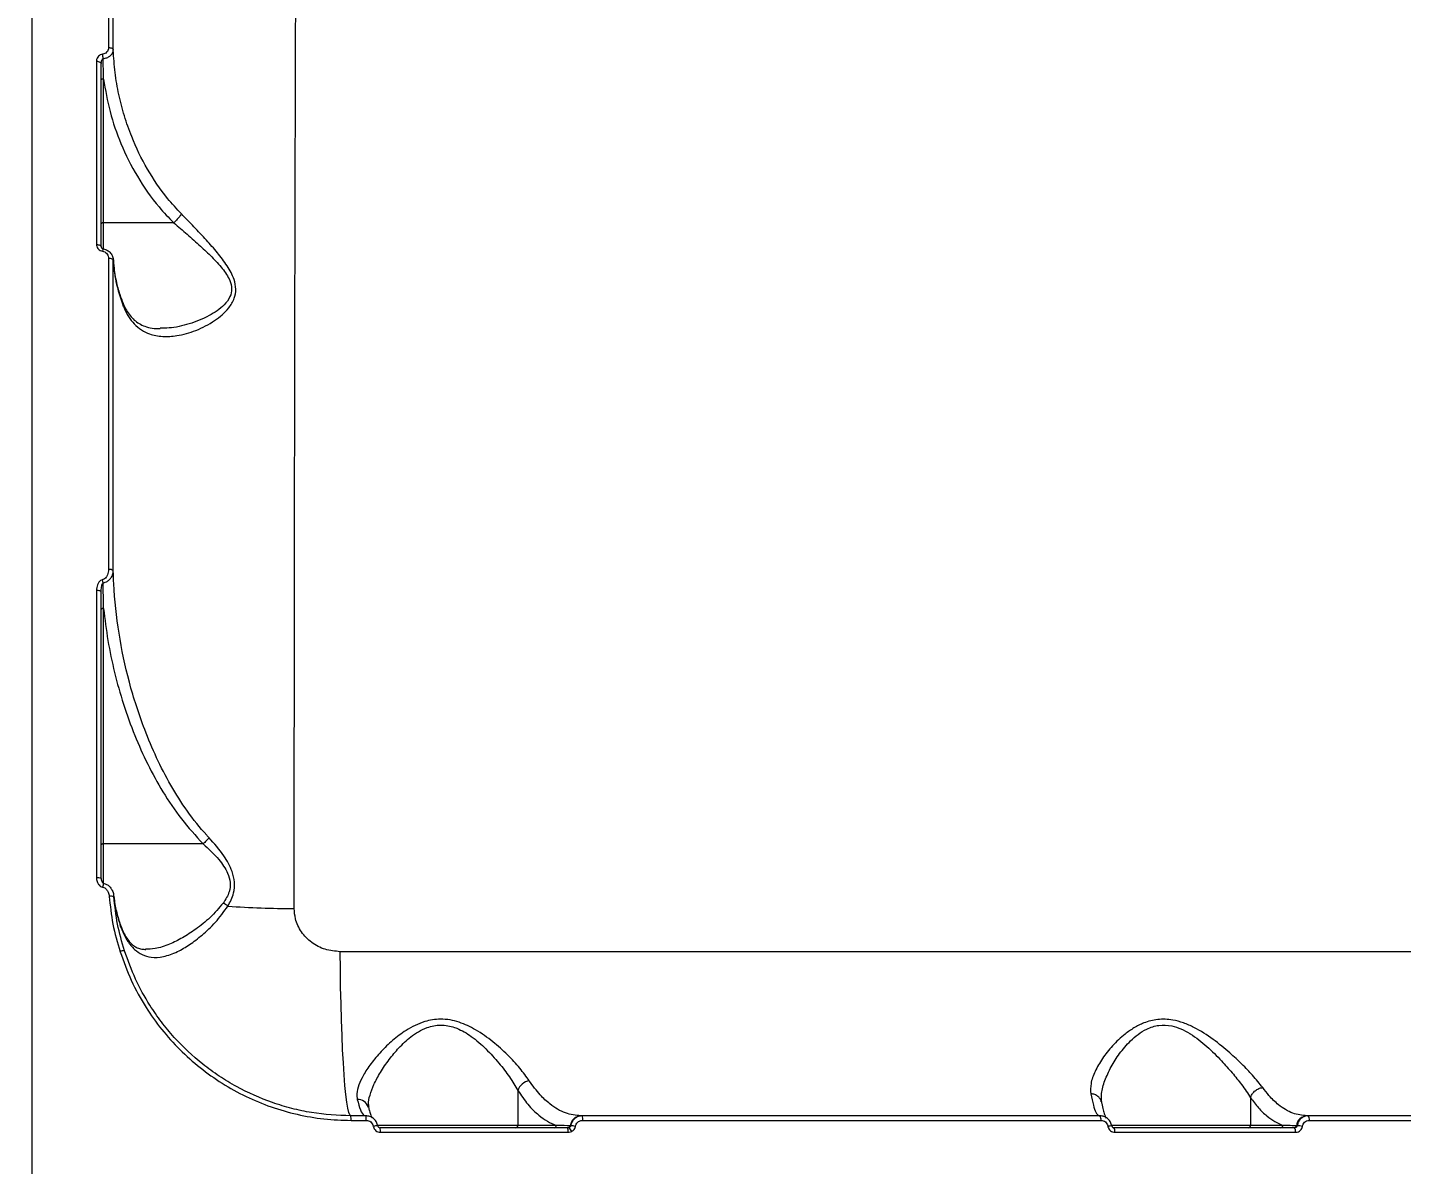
# Model space of a CAD drawing. Header units: millimetres. Extents: x -5517 to 6387, y -5295 to 6147.
# Drawn here: x 1744.4 to 2033.5, y 1505.1 to 1744.1 of the extents above; entities that cross this region are included whole.
import ezdxf

# ---------------------------------------------------------------- set-up
doc = ezdxf.new("R2010")
doc.units = ezdxf.units.MM
for name, color, linetype in [('DIKOM_ОБЪЕКТ', 7, 'Continuous'), ('DIKOM_РАЗМЕР_ЗОНА', 7, 'Continuous'), ('DIKOM_РАЗМЕР_ОБЪЕКТА', 7, 'Continuous')]:
    doc.layers.add(name, color=color, linetype=linetype)
doc.styles.add('style1', font='arial.ttf', dxfattribs={"width": 0.8})
doc.dimstyles.new('1-50', dxfattribs={"dimtxt": 300, "dimasz": 200, "dimexe": 100, "dimexo": 0, "dimgap": 100, "dimtad": 1, "dimtxsty": 'style1', "dimcen": 200, "dimclrd": 7, "dimclre": 7, "dimclrt": 7, "dimadec": 1, "dimazin": 2, "dimtfac": 1, "dimtmove": 0, "dimatfit": 2, "dimfxl": 0, "dimlwd": 25, "dimlwe": 18, "dimarcsym": 0})

# ---------------------------------------------------------------- blocks, each defined once
blk = doc.blocks.new('*D0')
at = {"layer": 'Defpoints', "color": 0, "transparency": 16777216}
for p in [(3079.07, 4135.26), (-4405.35, -2652.69), (-1397.56, -2652.69)]:
    blk.add_point(p, dxfattribs=at)
at = {"layer": 'DIKOM_РАЗМЕР_ОБЪЕКТА', "color": 7, "lineweight": 18, "transparency": 16777216}
for p, q in [((3079.07, 4135.26), (-4505.35, 4135.26)), ((-1397.56, -2652.69), (-4505.35, -2652.69))]:
    blk.add_line(p, q, dxfattribs=at)
at = {"layer": 'DIKOM_РАЗМЕР_ОБЪЕКТА', "color": 7, "lineweight": 25, "transparency": 16777216}
blk.add_line((-4405.35, 3935.26), (-4405.35, -2452.69), dxfattribs=at)
at = {"layer": 'DIKOM_РАЗМЕР_ОБЪЕКТА', "color": 7, "transparency": 16777216}
for points in [[(-4438.68, 3935.26), (-4372.02, 3935.26), (-4405.35, 4135.26)], [(-4438.68, -2452.69), (-4372.02, -2452.69), (-4405.35, -2652.69)]]:
    blk.add_solid(points, dxfattribs=at)
at = {"layer": 'DIKOM_РАЗМЕР_ОБЪЕКТА', "color": 7, "transparency": 16777216, "insert": (-4658.52, 741.29), "char_height": 300, "attachment_point": 5, "rotation": 90, "style": 'style1'}
blk.add_mtext('6800', dxfattribs=at)
blk = doc.blocks.new('*D1')
at = {"layer": 'Defpoints', "color": 0, "transparency": 16777216}
for p in [(2817.72, 6146.72), (-5067.27, -4152.08), (-1897.56, -4152.08)]:
    blk.add_point(p, dxfattribs=at)
at = {"layer": 'DIKOM_РАЗМЕР_ЗОНА', "color": 7, "lineweight": 18, "transparency": 16777216}
for p, q in [((2817.72, 6146.72), (-5167.27, 6146.72)), ((-1897.56, -4152.08), (-5167.27, -4152.08))]:
    blk.add_line(p, q, dxfattribs=at)
at = {"layer": 'DIKOM_РАЗМЕР_ЗОНА', "color": 7, "lineweight": 25, "transparency": 16777216}
blk.add_line((-5067.27, 5946.72), (-5067.27, -3952.08), dxfattribs=at)
at = {"layer": 'DIKOM_РАЗМЕР_ЗОНА', "color": 7, "transparency": 16777216}
for points in [[(-5100.61, 5946.72), (-5033.94, 5946.72), (-5067.27, 6146.72)], [(-5100.61, -3952.08), (-5033.94, -3952.08), (-5067.27, -4152.08)]]:
    blk.add_solid(points, dxfattribs=at)
at = {"layer": 'DIKOM_РАЗМЕР_ЗОНА', "color": 7, "transparency": 16777216, "insert": (-5320.45, 939.42), "char_height": 300, "attachment_point": 5, "rotation": 90, "style": 'style1'}
blk.add_mtext('10200', dxfattribs=at)
blk = doc.blocks.new('*D2')
at = {"layer": 'Defpoints', "color": 0, "transparency": 16777216}
for p in [(4491.49, 3838.97), (-2445.56, 374.31), (4491.49, -4687.8)]:
    blk.add_point(p, dxfattribs=at)
at = {"layer": 'DIKOM_РАЗМЕР_ОБЪЕКТА', "color": 7, "lineweight": 18, "transparency": 16777216}
for p, q in [((4491.49, 3838.97), (4491.49, -4787.8)), ((-2445.56, 374.31), (-2445.56, -4787.8))]:
    blk.add_line(p, q, dxfattribs=at)
at = {"layer": 'DIKOM_РАЗМЕР_ОБЪЕКТА', "color": 7, "lineweight": 25, "transparency": 16777216}
blk.add_line((-2245.56, -4687.8), (4291.49, -4687.8), dxfattribs=at)
at = {"layer": 'DIKOM_РАЗМЕР_ОБЪЕКТА', "color": 7, "transparency": 16777216}
for points in [[(-2245.56, -4654.47), (-2245.56, -4721.14), (-2445.56, -4687.8)], [(4291.49, -4654.47), (4291.49, -4721.14), (4491.49, -4687.8)]]:
    blk.add_solid(points, dxfattribs=at)
at = {"layer": 'DIKOM_РАЗМЕР_ОБЪЕКТА', "color": 7, "transparency": 16777216, "insert": (1022.97, -4434.63), "char_height": 300, "attachment_point": 5, "style": 'style1'}
blk.add_mtext('6900', dxfattribs=at)
blk = doc.blocks.new('*D3')
at = {"layer": 'Defpoints', "color": 0, "transparency": 16777216}
for p in [(6386.85, 4728.17), (-4131.44, -152.69), (6386.85, -5195.35)]:
    blk.add_point(p, dxfattribs=at)
at = {"layer": 'DIKOM_РАЗМЕР_ЗОНА', "color": 7, "lineweight": 18, "transparency": 16777216}
for p, q in [((6386.85, 4728.17), (6386.85, -5295.35)), ((-4131.44, -152.69), (-4131.44, -5295.35))]:
    blk.add_line(p, q, dxfattribs=at)
at = {"layer": 'DIKOM_РАЗМЕР_ЗОНА', "color": 7, "lineweight": 25, "transparency": 16777216}
blk.add_line((-3931.44, -5195.35), (6186.85, -5195.35), dxfattribs=at)
at = {"layer": 'DIKOM_РАЗМЕР_ЗОНА', "color": 7, "transparency": 16777216}
for points in [[(-3931.44, -5162.02), (-3931.44, -5228.69), (-4131.44, -5195.35)], [(6186.85, -5162.02), (6186.85, -5228.69), (6386.85, -5195.35)]]:
    blk.add_solid(points, dxfattribs=at)
at = {"layer": 'DIKOM_РАЗМЕР_ЗОНА', "color": 7, "transparency": 16777216, "insert": (1127.71, -4942.18), "char_height": 300, "attachment_point": 5, "style": 'style1'}
blk.add_mtext('10500', dxfattribs=at)

msp = doc.modelspace()

# ---------------------------------------------------------------- linework, layer by layer
at = {"layer": 'DIKOM_ОБЪЕКТ', "color": 7, "linetype": 'Continuous', "lineweight": 15}
for p, q in [((1760.442, 1703.019), (1760.442, 1733.237)), ((1775.204, 1703.019), (1760.442, 1703.019)), ((1760.442, 1697.556), (1760.442, 1703.019)), ((1762.518, 1695.248), (1762.553, 1694.599)), ((1760.442, 1572.478), (1760.442, 1621.951)), ((1781.386, 1572.478), (1760.442, 1572.478)), ((1760.442, 1564.17), (1760.442, 1572.478)), ((2288.87, 1549.813), (1810.212, 1549.813)), ((1847.595, 1520.632), (1847.595, 1513.311)), ((1816.162, 1517.443), (1816.148, 1517.649)), ((2001.698, 1519.117), (2001.698, 1513.311)), ((1815.636, 1515.311), (1812.442, 1515.311)), ((1861.147, 1515.311), (1860.852, 1515.311)), ((1970.049, 1515.311), (1861.147, 1515.311)), ((2013.852, 1515.311), (2013.568, 1515.311)), ((2120.356, 1515.311), (2013.852, 1515.311)), ((1812.499, 1514.352), (1815.695, 1514.352)), ((1847.595, 1513.311), (1817.993, 1513.311)), ((1858.066, 1512.811), (1818.602, 1512.811)), ((1818.663, 1511.846), (1858.16, 1511.846)), ((1855.68, 1513.311), (1847.595, 1513.311)), ((1858.713, 1513.228), (1858.616, 1513.228)), ((1861.243, 1514.352), (1970.235, 1514.352)), ((2001.698, 1513.311), (1972.376, 1513.311)), ((2010.942, 1512.811), (1972.974, 1512.811)), ((1973.163, 1511.846), (2011.163, 1511.846)), ((2008.499, 1513.311), (2001.698, 1513.311)), ((2011.504, 1513.228), (2011.332, 1513.228)), ((2014.075, 1514.352), (2120.666, 1514.352))]:
    msp.add_line(p, q, dxfattribs=at)
at = {"layer": 'DIKOM_ОБЪЕКТ', "color": 7, "linetype": 'Continuous', "lineweight": 15, "flags": 128}
for points in [[(1761.499, 1739.883), (1761.686, 1739.872), (1761.867, 1739.84), (1762.034, 1739.789), (1762.181, 1739.721), (1762.304, 1739.638), (1762.398, 1739.543), (1762.459, 1739.44), (1762.485, 1739.332)], [(1758.953, 1736.992), (1759.147, 1736.98), (1759.332, 1736.947), (1759.503, 1736.894), (1759.653, 1736.823), (1759.776, 1736.737), (1759.867, 1736.638), (1759.924, 1736.532), (1759.942, 1736.421)], [(1760.442, 1733.237), (1760.345, 1733.234), (1760.251, 1733.224), (1760.165, 1733.207), (1760.089, 1733.186), (1760.027, 1733.159), (1759.981, 1733.129), (1759.952, 1733.096), (1759.942, 1733.061)], [(1760.442, 1703.019), (1760.345, 1703.015), (1760.251, 1703.005), (1760.165, 1702.989), (1760.089, 1702.967), (1760.027, 1702.94), (1759.981, 1702.91), (1759.952, 1702.877), (1759.942, 1702.843)], [(1758.953, 1698.464), (1759.147, 1698.453), (1759.333, 1698.426), (1759.504, 1698.381), (1759.653, 1698.321), (1759.776, 1698.249), (1759.867, 1698.167), (1759.924, 1698.077), (1759.942, 1697.985)], [(1761.496, 1695.596), (1761.684, 1695.586), (1761.865, 1695.56), (1762.032, 1695.519), (1762.179, 1695.463), (1762.302, 1695.395), (1762.395, 1695.318), (1762.456, 1695.233), (1762.482, 1695.145)], [(1759.942, 1625.435), (1759.924, 1625.494), (1759.867, 1625.551), (1759.776, 1625.603), (1759.654, 1625.65), (1759.504, 1625.688), (1759.333, 1625.716), (1759.148, 1625.734), (1758.954, 1625.74)], [(1760.442, 1621.951), (1760.345, 1621.948), (1760.251, 1621.938), (1760.165, 1621.922), (1760.089, 1621.9), (1760.027, 1621.873), (1759.981, 1621.843), (1759.952, 1621.81), (1759.942, 1621.775)], [(1760.442, 1572.478), (1760.345, 1572.474), (1760.251, 1572.464), (1760.165, 1572.448), (1760.089, 1572.426), (1760.027, 1572.4), (1759.981, 1572.369), (1759.952, 1572.336), (1759.942, 1572.302)], [(1812.442, 1515.311), (1812.228, 1515.493), (1812.015, 1516.039), (1811.806, 1516.942), (1811.603, 1518.196), (1811.407, 1519.788), (1811.221, 1521.704), (1811.047, 1523.926), (1810.884, 1526.434), (1810.736, 1529.206), (1810.604, 1532.216), (1810.488, 1535.436), (1810.391, 1538.838), (1810.312, 1542.39), (1810.252, 1546.059), (1810.212, 1549.813)]]:
    msp.add_lwpolyline(points, dxfattribs=at)
at = {"layer": 'DIKOM_ОБЪЕКТ', "color": 7, "linetype": 'Continuous', "lineweight": 15}
for centre, radius, start, end in [((1751.33, 1736.771), 9.078, 4.92636, 10.76184), ((1761.392, 1696.979), 1.18, 150.63976, 176.72175), ((1761.7, 1629.076), 1.106, 45.15874, 100.69681), ((1747.296, 1625.283), 13.243, 8.99895, 11.87703), ((1759.193, 1563.708), 1.658, 63.11318, 98.26552), ((1772.268, 1561.221), 12.21, 165.8539, 169.81184), ((1761.994, 1559.641), 1.84, 70.22925, 101.27085), ((1782.269, 1553.87), 7.013, 51.87304, 61.56264), ((1802.056, 1786.461), 227.6, 266.10566, 269.61941), ((1764.772, 1547.867), 2.131, 88.03431, 113.88941), ((1850.497, 1519.651), 3.064, 99.51071, 161.31191), ((1813.914, 1516.402), 2.35, 18.49382, 92.84894), ((1808.253, 1514.584), 4.252, 356.86368, 9.84279), ((1811.636, 1514.584), 4.065, 356.72104, 10.3002), ((1860.947, 1512.968), 2.345, 92.33136, 173.63282), ((1858.721, 1514.583), 2.533, 354.76845, 16.71511), ((1968.826, 1514.576), 1.427, 350.96999, 31.03109), ((2013.663, 1512.968), 2.345, 92.33073, 173.63269), ((2012.844, 1514.572), 1.25, 349.86811, 36.26926), ((1818.755, 1505.403), 7.855, 94.75007, 101.57255), ((1814.73, 1512.081), 3.94, 356.58194, 10.68585), ((1847.117, 1513.289), 0.478, 272.93143, 2.65988), ((1855.202, 1513.289), 0.478, 272.93195, 2.65936), ((1855.552, 1512.079), 2.618, 354.88288, 16.23413), ((1858.121, 1513.296), 0.5, 301.80971, 352.15224), ((1855.394, 1510.427), 3.862, 24.45244, 39.25581), ((1857.826, 1502.573), 10.692, 79.89283, 85.24178), ((1977.011, 1483.135), 30.43, 98.52897, 100.05156), ((1971.758, 1512.072), 1.423, 350.85245, 31.29714), ((2001.22, 1513.289), 0.478, 272.93015, 2.66116), ((2008.021, 1513.289), 0.478, 272.93015, 2.66116), ((2010.866, 1513.28), 0.469, 272.33054, 353.63435), ((2009.913, 1512.068), 1.269, 349.8919, 35.82393), ((2011.094, 1504.799), 8.438, 79.58504, 87.21696)]:
    msp.add_arc(centre, radius, start, end, dxfattribs=at)
for points, knots in [([(1745.443, 1498.313), (1745.443, 1502.892), (1745.443, 1515.226), (1745.443, 1535.294), (1745.443, 1558.417), (1745.443, 1581.576), (1745.443, 1604.689), (1745.443, 1627.673), (1745.443, 1650.023), (1745.443, 1671.676), (1745.443, 1692.587), (1745.443, 1713.097), (1745.443, 1733.115), (1745.443, 1752.559), (1745.443, 1771), (1745.443, 1788.4), (1745.443, 1804.74), (1745.443, 1820.289), (1745.443, 1834.956), (1745.443, 1848.667), (1745.443, 1860.975), (1745.443, 1871.913), (1745.443, 1881.544), (1745.443, 1890.158), (1745.443, 1897.686), (1745.443, 1904.08), (1745.443, 1909.267), (1745.443, 1913.226), (1745.443, 1915.863), (1745.443, 1917.228), (1745.442, 1917.165), (1745.442, 1917.142)], [0, 0, 0, 0, 0.020855, 0.0561866, 0.0915454, 0.1268771, 0.1632348, 0.1996223, 0.2359802, 0.2713117, 0.3066706, 0.3420021, 0.37836, 0.4147474, 0.4511055, 0.486437, 0.5217959, 0.5571275, 0.5934851, 0.6298729, 0.6662307, 0.7002902, 0.7343738, 0.7684334, 0.8034089, 0.8384106, 0.873386, 0.9087177, 0.9440766, 0.9794082, 1, 1, 1, 1]), ([(1800.545, 1558.866), (1800.549, 1565.805), (1800.557, 1579.691), (1800.574, 1600.212), (1800.596, 1620.627), (1800.621, 1640.842), (1800.652, 1660.783), (1800.686, 1680.012), (1800.725, 1698.479), (1800.767, 1716.153), (1800.815, 1733.321), (1800.868, 1749.901), (1800.927, 1765.82), (1800.991, 1780.731), (1801.06, 1794.606), (1801.134, 1807.441), (1801.214, 1819.443), (1801.301, 1830.531), (1801.396, 1840.645), (1801.497, 1849.568), (1801.605, 1857.298), (1801.719, 1863.854), (1801.841, 1869.342), (1801.974, 1873.686), (1802.116, 1876.887), (1802.267, 1878.716), (1802.376, 1879.465), (1802.438, 1879.274), (1802.443, 1879.257)], [0, 0, 0, 0, 0.0392483, 0.078527, 0.1177754, 0.1581646, 0.1985868, 0.2389761, 0.2782267, 0.3175074, 0.3567582, 0.3971478, 0.4375704, 0.47796, 0.5172392, 0.5565486, 0.5958278, 0.6362446, 0.6766945, 0.7171117, 0.7564554, 0.7958293, 0.8351731, 0.8756544, 0.9161685, 0.9566498, 0.9960918, 1, 1, 1, 1]), ([(1761.504, 1806.53), (1761.503, 1801.46), (1761.502, 1791.322), (1761.501, 1774.997), (1761.5, 1757.941), (1761.499, 1745.902), (1761.499, 1739.883)], [0, 0, 0, 0, 0.2485952, 0.4971906, 0.748595, 1, 1, 1, 1]), ([(1762.485, 1739.332), (1762.486, 1745.271), (1762.486, 1757.15), (1762.488, 1774.118), (1762.49, 1790.481), (1762.491, 1800.714), (1762.492, 1805.83)], [0, 0, 0, 0, 0.2485959, 0.4971911, 0.7485948, 1, 1, 1, 1]), ([(1761.499, 1739.883), (1761.474, 1739.674), (1761.43, 1739.305), (1761.114, 1738.868), (1760.724, 1738.573), (1760.407, 1738.502), (1760.248, 1738.466)], [0, 0, 0, 0, 0.3292302, 0.5797867, 0.7886059, 1, 1, 1, 1]), ([(1760.248, 1738.466), (1760.08, 1738.427), (1759.749, 1738.35), (1759.34, 1738.036), (1759.046, 1737.603), (1758.956, 1737.225), (1758.953, 1737.016), (1758.953, 1736.992)], [0, 0, 0, 0, 0.214775, 0.4259325, 0.6817408, 0.9641573, 1, 1, 1, 1]), ([(1758.953, 1736.992), (1758.953, 1736.444), (1758.953, 1733.704), (1758.953, 1726.06), (1758.953, 1713.864), (1758.953, 1703.6), (1758.953, 1698.464)], [0, 0, 0, 0, 0.0441427, 0.2207217, 0.6100183, 1, 1, 1, 1]), ([(1759.942, 1736.421), (1759.95, 1736.58), (1759.963, 1736.856), (1760.062, 1737.202), (1760.178, 1737.41), (1760.286, 1737.515), (1760.348, 1737.54), (1760.374, 1737.55)], [0, 0, 0, 0, 0.3756131, 0.6516759, 0.844445, 0.9349206, 1, 1, 1, 1]), ([(1760.374, 1737.55), (1760.638, 1737.6), (1761.156, 1737.697), (1761.817, 1738.067), (1762.304, 1738.575), (1762.472, 1739.033), (1762.483, 1739.29), (1762.485, 1739.332)], [0, 0, 0, 0, 0.2234027, 0.4376592, 0.6849744, 0.9488399, 1, 1, 1, 1]), ([(1760.442, 1733.237), (1760.436, 1733.549), (1760.405, 1734.985), (1760.387, 1736.424), (1760.374, 1737.55)], [0, 0, 0, 0, 0.2174531, 1, 1, 1, 1]), ([(1776.812, 1704.91), (1775.824, 1705.979), (1773.131, 1708.893), (1769.495, 1714.295), (1766.619, 1720.198), (1764.761, 1725.487), (1763.599, 1729.996), (1762.79, 1734.62), (1762.587, 1737.761), (1762.485, 1739.332)], [0, 0, 0, 0, 0.1128016, 0.3073756, 0.5062345, 0.628029, 0.7498302, 0.8749151, 1, 1, 1, 1]), ([(1759.942, 1697.985), (1759.942, 1704.541), (1759.942, 1717.674), (1759.942, 1730.166), (1759.942, 1736.421)], [0, 0, 0, 0, 0.4992725, 1, 1, 1, 1]), ([(1760.442, 1733.237), (1760.84, 1730.945), (1761.642, 1726.325), (1764.022, 1719.446), (1767.409, 1712.672), (1771.266, 1707.128), (1774.156, 1704.111), (1775.204, 1703.019)], [0, 0, 0, 0, 0.2061855, 0.4154249, 0.6401059, 0.8695988, 1, 1, 1, 1]), ([(1764.593, 1685.537), (1764.629, 1685.448), (1764.953, 1684.648), (1765.664, 1683.276), (1766.901, 1681.671), (1768.382, 1680.455), (1770.348, 1679.487), (1772.849, 1679.017), (1776.139, 1679.227), (1779.892, 1680.267), (1783.124, 1681.938), (1785.423, 1683.661), (1786.906, 1685.168), (1788.009, 1686.965), (1788.384, 1689.064), (1787.912, 1691.449), (1786.48, 1694.05), (1784.411, 1696.767), (1782.014, 1699.466), (1779.456, 1702.194), (1777.694, 1704.005), (1776.812, 1704.91)], [0, 0, 0, 0, 0.0056315, 0.0508119, 0.0960146, 0.1438693, 0.1917651, 0.2633126, 0.3349749, 0.42709, 0.5191822, 0.559018, 0.5987826, 0.6438174, 0.6799266, 0.7160689, 0.7691208, 0.8237193, 0.8784534, 0.9392286, 1, 1, 1, 1]), ([(1775.214, 1703.022), (1775.215, 1703.021), (1776.14, 1702.228), (1778.017, 1700.616), (1780.713, 1698.227), (1783.254, 1695.869), (1785.434, 1693.516), (1786.983, 1691.249), (1787.509, 1689.136), (1787.092, 1687.29), (1785.903, 1685.76), (1784.339, 1684.491), (1781.878, 1683.032), (1778.461, 1681.674), (1774.927, 1680.872), (1772.959, 1680.88), (1772.338, 1680.882)], [0, 0, 0, 0, 0.0001169, 0.0884874, 0.1768578, 0.2547273, 0.3323764, 0.4041986, 0.4511489, 0.4979609, 0.5585309, 0.6144962, 0.6705824, 0.8044, 0.9382752, 1, 1, 1, 1]), ([(1775.204, 1703.019), (1775.205, 1703.019), (1775.208, 1703.019), (1775.212, 1703.02), (1775.214, 1703.021), (1775.214, 1703.022)], [0, 0, 0, 0, 0.4491963, 0.8195358, 1, 1, 1, 1]), ([(1776.812, 1704.91), (1776.795, 1704.88), (1776.677, 1704.671), (1776.372, 1704.235), (1775.826, 1703.596), (1775.418, 1703.213), (1775.214, 1703.022)], [0, 0, 0, 0, 0.0544874, 0.3767123, 0.6883565, 1, 1, 1, 1]), ([(1758.953, 1698.464), (1758.955, 1698.416), (1758.962, 1698.208), (1759.068, 1697.853), (1759.349, 1697.464), (1759.738, 1697.17), (1760.055, 1697.087), (1760.214, 1697.046)], [0, 0, 0, 0, 0.0733338, 0.3225512, 0.5550512, 0.7773954, 1, 1, 1, 1]), ([(1759.96, 1697.956), (1759.962, 1697.907), (1759.966, 1697.82), (1760.072, 1697.688), (1760.204, 1697.602), (1760.338, 1697.556), (1760.426, 1697.552), (1760.467, 1697.55)], [0, 0, 0, 0, 0.3216049, 0.5794728, 0.7552433, 0.8878689, 1, 1, 1, 1]), ([(1760.214, 1697.046), (1760.374, 1697.004), (1760.695, 1696.921), (1761.09, 1696.622), (1761.377, 1696.225), (1761.488, 1695.86), (1761.495, 1695.645), (1761.496, 1695.596)], [0, 0, 0, 0, 0.221101, 0.4418458, 0.6745065, 0.9251598, 1, 1, 1, 1]), ([(1760.362, 1697.549), (1760.393, 1697.547), (1760.712, 1697.521), (1761.29, 1697.26), (1761.956, 1696.704), (1762.403, 1695.953), (1762.451, 1695.393), (1762.474, 1695.12)], [0, 0, 0, 0, 0.0259347, 0.2679453, 0.5128624, 0.7619675, 1, 1, 1, 1]), ([(1761.496, 1695.596), (1761.496, 1690.341), (1761.496, 1679.83), (1761.495, 1663.6), (1761.495, 1647.073), (1761.495, 1635.799), (1761.495, 1630.163)], [0, 0, 0, 0, 0.2490978, 0.4981945, 0.7490971, 1, 1, 1, 1]), ([(1762.48, 1629.86), (1762.48, 1635.444), (1762.48, 1646.611), (1762.481, 1663.064), (1762.482, 1679.3), (1762.482, 1689.863), (1762.482, 1695.145)], [0, 0, 0, 0, 0.2490968, 0.4981938, 0.7490973, 1, 1, 1, 1]), ([(1762.482, 1695.145), (1762.617, 1693.656), (1762.91, 1690.4), (1764.001, 1687.247), (1764.593, 1685.537)], [0, 0, 0, 0, 0.4574537, 1, 1, 1, 1]), ([(1762.553, 1694.599), (1762.565, 1694.303), (1762.62, 1693.033), (1763.043, 1690.806), (1763.688, 1688.264), (1764.321, 1686.723), (1764.57, 1686.115)], [0, 0, 0, 0, 0.102882, 0.4417146, 0.7796356, 1, 1, 1, 1]), ([(1764.593, 1685.537), (1764.597, 1685.566), (1764.626, 1685.755), (1764.639, 1685.964), (1764.544, 1686.092), (1764.539, 1686.099)], [0, 0, 0, 0, 0.1484461, 0.9520026, 1, 1, 1, 1]), ([(1764.553, 1686.138), (1764.623, 1685.955), (1764.88, 1685.279), (1765.441, 1684.31), (1766.228, 1683.224), (1767.146, 1682.337), (1768.188, 1681.649), (1769.515, 1681.109), (1770.906, 1680.792), (1771.922, 1680.783), (1772.354, 1680.78)], [0, 0, 0, 0, 0.0432543, 0.1596618, 0.2841208, 0.4156212, 0.5563665, 0.7102949, 0.8769106, 1, 1, 1, 1]), ([(1761.495, 1630.163), (1761.46, 1629.769), (1761.408, 1629.184), (1761.047, 1628.524), (1760.715, 1628.188), (1760.433, 1628.047), (1760.286, 1628.015), (1760.255, 1628.009)], [0, 0, 0, 0, 0.445611, 0.6623344, 0.8364847, 0.9657329, 1, 1, 1, 1]), ([(1760.255, 1628.009), (1760.222, 1628.001), (1760.07, 1627.968), (1759.776, 1627.818), (1759.425, 1627.463), (1759.046, 1626.767), (1758.991, 1626.15), (1758.954, 1625.74)], [0, 0, 0, 0, 0.0349388, 0.1620428, 0.336268, 0.5591737, 1, 1, 1, 1]), ([(1759.942, 1625.435), (1759.953, 1625.775), (1759.969, 1626.274), (1760.092, 1626.863), (1760.195, 1627.149), (1760.286, 1627.284), (1760.337, 1627.333), (1760.365, 1627.348), (1760.376, 1627.355)], [0, 0, 0, 0, 0.5066065, 0.7402807, 0.8952731, 0.9534673, 0.9811204, 1, 1, 1, 1]), ([(1760.376, 1627.355), (1760.427, 1627.363), (1760.667, 1627.404), (1761.124, 1627.565), (1761.688, 1627.952), (1762.212, 1628.609), (1762.45, 1629.289), (1762.474, 1629.745), (1762.48, 1629.86)], [0, 0, 0, 0, 0.0398472, 0.1864888, 0.3714805, 0.5855044, 0.8948684, 1, 1, 1, 1]), ([(1760.442, 1621.951), (1760.437, 1622.263), (1760.412, 1623.824), (1760.39, 1625.627), (1760.378, 1627.116), (1760.376, 1627.355)], [0, 0, 0, 0, 0.1735068, 0.8675028, 1, 1, 1, 1]), ([(1782.631, 1573.779), (1782.47, 1573.953), (1780.832, 1575.722), (1777.975, 1579.312), (1774.491, 1584.791), (1771.534, 1590.548), (1768.501, 1597.747), (1765.684, 1606.467), (1763.529, 1616.737), (1762.672, 1624.583), (1762.513, 1628.962), (1762.48, 1629.86)], [0, 0, 0, 0, 0.0115179, 0.1169981, 0.2229804, 0.3292405, 0.4351022, 0.6083267, 0.7820045, 0.9552833, 1, 1, 1, 1]), ([(1758.954, 1625.74), (1758.954, 1625.105), (1758.954, 1621.93), (1758.954, 1613.639), (1758.954, 1600.768), (1758.954, 1583.835), (1758.954, 1571.962), (1758.954, 1565.348)], [0, 0, 0, 0, 0.0321657, 0.1608348, 0.4182089, 0.675957, 1, 1, 1, 1]), ([(1759.942, 1565.186), (1759.942, 1570.265), (1759.942, 1580.422), (1759.942, 1595.544), (1759.942, 1610.578), (1759.942, 1620.482), (1759.942, 1625.435)], [0, 0, 0, 0, 0.2493145, 0.4986283, 0.7493141, 1, 1, 1, 1]), ([(1760.442, 1621.951), (1760.718, 1619.699), (1761.27, 1615.194), (1762.692, 1608.479), (1764.557, 1601.82), (1766.888, 1595.378), (1769.645, 1589.217), (1772.896, 1583.331), (1776.683, 1577.627), (1779.819, 1574.194), (1781.386, 1572.478)], [0, 0, 0, 0, 0.1257429, 0.2514872, 0.3794597, 0.5074221, 0.6285588, 0.7496654, 0.8748947, 1, 1, 1, 1]), ([(1781.386, 1572.478), (1781.388, 1572.478), (1781.391, 1572.478), (1781.395, 1572.479), (1781.396, 1572.481), (1781.397, 1572.481)], [0, 0, 0, 0, 0.4581247, 0.8344344, 1, 1, 1, 1]), ([(1782.631, 1573.779), (1782.608, 1573.749), (1782.439, 1573.532), (1782.042, 1573.074), (1781.622, 1572.688), (1781.397, 1572.481)], [0, 0, 0, 0, 0.0699352, 0.5005472, 1, 1, 1, 1]), ([(1781.397, 1572.481), (1781.398, 1572.48), (1782.547, 1571.462), (1784.093, 1569.986), (1785.743, 1567.828), (1786.646, 1566.251), (1787.186, 1564.386), (1786.946, 1562.091), (1786.103, 1560.796), (1785.608, 1560.036)], [0, 0, 0, 0, 0.0003178, 0.3168773, 0.4294681, 0.544443, 0.6783269, 0.8113813, 1, 1, 1, 1]), ([(1786.599, 1559.386), (1787.065, 1560.28), (1787.871, 1561.827), (1788.08, 1564.418), (1787.593, 1566.536), (1786.747, 1568.372), (1785.215, 1570.856), (1783.718, 1572.55), (1782.631, 1573.779)], [0, 0, 0, 0, 0.1914587, 0.3312423, 0.4704838, 0.5823744, 0.6969269, 1, 1, 1, 1]), ([(1758.954, 1565.348), (1758.955, 1565.295), (1758.962, 1564.969), (1759.085, 1564.427), (1759.42, 1563.874), (1759.814, 1563.519), (1760.105, 1563.427), (1760.25, 1563.381)], [0, 0, 0, 0, 0.0639436, 0.3885979, 0.6455879, 0.8223027, 1, 1, 1, 1]), ([(1759.967, 1565.167), (1759.966, 1565.047), (1759.965, 1564.785), (1760.11, 1564.467), (1760.279, 1564.274), (1760.389, 1564.213), (1760.445, 1564.202), (1760.466, 1564.203), (1760.473, 1564.203)], [0, 0, 0, 0, 0.3038309, 0.6648225, 0.8616899, 0.9476857, 0.9820605, 1, 1, 1, 1]), ([(1760.426, 1564.196), (1760.652, 1564.133), (1761.128, 1564.003), (1761.733, 1563.514), (1762.221, 1562.844), (1762.536, 1562.103), (1762.571, 1561.583), (1762.585, 1561.365)], [0, 0, 0, 0, 0.181706, 0.3816027, 0.5927988, 0.8288592, 1, 1, 1, 1]), ([(1760.25, 1563.381), (1760.402, 1563.333), (1760.703, 1563.237), (1761.12, 1562.86), (1761.498, 1562.269), (1761.586, 1561.739), (1761.634, 1561.446)], [0, 0, 0, 0, 0.1849058, 0.3686027, 0.6500961, 1, 1, 1, 1]), ([(1761.634, 1561.446), (1761.839, 1559.492), (1762.252, 1555.555), (1763.355, 1551.737), (1763.91, 1549.815)], [0, 0, 0, 0, 0.4964928, 1, 1, 1, 1]), ([(1762.616, 1561.373), (1762.758, 1560.327), (1763.041, 1558.225), (1763.695, 1556.173), (1764.024, 1555.143)], [0, 0, 0, 0, 0.4978605, 1, 1, 1, 1]), ([(1764.846, 1549.997), (1764.309, 1551.85), (1763.227, 1555.583), (1762.821, 1559.434), (1762.616, 1561.373)], [0, 0, 0, 0, 0.49648, 1, 1, 1, 1]), ([(1762.659, 1561.233), (1762.67, 1561.078), (1762.745, 1559.98), (1763.152, 1558.042), (1763.716, 1556.29), (1763.984, 1555.457)], [0, 0, 0, 0, 0.0795113, 0.562671, 1, 1, 1, 1]), ([(1764.024, 1555.143), (1764.131, 1554.852), (1764.561, 1553.689), (1765.489, 1551.916), (1766.915, 1550.213), (1768.572, 1549.102), (1770.592, 1548.523), (1773.069, 1548.666), (1775.818, 1549.657), (1778.56, 1551.247), (1781.245, 1553.303), (1784.065, 1555.91), (1785.745, 1558.215), (1786.599, 1559.386)], [0, 0, 0, 0, 0.0275973, 0.1106137, 0.196836, 0.2795717, 0.3647246, 0.4761293, 0.5919443, 0.6876591, 0.7854567, 0.8910823, 1, 1, 1, 1]), ([(1785.608, 1560.036), (1784.71, 1558.983), (1782.912, 1556.874), (1779.913, 1554.565), (1777.055, 1552.677), (1774.166, 1551.262), (1771.536, 1550.363), (1769.939, 1550.364), (1769.289, 1550.365)], [0, 0, 0, 0, 0.1775035, 0.3555865, 0.5179725, 0.6803238, 0.8697273, 1, 1, 1, 1]), ([(1810.212, 1549.813), (1809.14, 1549.91), (1807.011, 1550.102), (1804.144, 1551.612), (1801.952, 1553.853), (1800.728, 1556.417), (1800.599, 1558.145), (1800.545, 1558.866)], [0, 0, 0, 0, 0.2180189, 0.4332372, 0.6437887, 0.851436, 1, 1, 1, 1]), ([(1764.024, 1555.143), (1764.022, 1555.17), (1764.018, 1555.257), (1764.012, 1555.365), (1763.969, 1555.43), (1763.958, 1555.446)], [0, 0, 0, 0, 0.263533, 0.8150743, 1, 1, 1, 1]), ([(1763.975, 1555.473), (1763.999, 1555.398), (1764.193, 1554.778), (1764.641, 1553.818), (1765.304, 1552.633), (1766.019, 1551.725), (1766.755, 1551.059), (1767.566, 1550.593), (1768.378, 1550.32), (1769.029, 1550.302), (1769.302, 1550.295)], [0, 0, 0, 0, 0.0181352, 0.149854, 0.2830732, 0.418163, 0.5562603, 0.7041778, 0.8760268, 1, 1, 1, 1]), ([(1763.91, 1549.815), (1764.645, 1547.788), (1766.115, 1543.732), (1769.142, 1538.279), (1772.603, 1533.421), (1776.414, 1529.176), (1780.672, 1525.367), (1785.346, 1522.065), (1790.36, 1519.298), (1795.649, 1517.099), (1801.152, 1515.535), (1806.791, 1514.541), (1810.598, 1514.415), (1812.499, 1514.352)], [0, 0, 0, 0, 0.1009691, 0.2019359, 0.290338, 0.3790228, 0.4674239, 0.5561135, 0.6450893, 0.7337804, 0.8224252, 0.9113535, 1, 1, 1, 1]), ([(1812.442, 1515.311), (1809.686, 1515.437), (1805.51, 1515.628), (1800.033, 1516.819), (1794.673, 1518.427), (1789.532, 1520.716), (1784.739, 1523.616), (1780.217, 1526.905), (1776.13, 1530.745), (1772.573, 1535.038), (1769.769, 1539.086), (1767.01, 1544.029), (1765.571, 1547.997), (1764.846, 1549.997)], [0, 0, 0, 0, 0.1312177, 0.1987842, 0.2663504, 0.397568, 0.4651566, 0.5327451, 0.6634786, 0.7308146, 0.7981506, 0.8982443, 1, 1, 1, 1]), ([(1849.991, 1522.672), (1849.361, 1523.547), (1848.1, 1525.298), (1845.462, 1528.114), (1842.399, 1530.919), (1838.996, 1533.346), (1835.869, 1534.864), (1833.329, 1535.506), (1830.864, 1535.727), (1828.317, 1535.307), (1825.929, 1534.352), (1823.604, 1533.039), (1821.158, 1531.178), (1818.705, 1528.776), (1816.625, 1526.29), (1815.056, 1523.907), (1814.057, 1521.776), (1813.618, 1520.058), (1813.743, 1519.144), (1813.797, 1518.749)], [0, 0, 0, 0, 0.0759079, 0.1519051, 0.2286343, 0.3051876, 0.3688609, 0.4016191, 0.4343317, 0.4904586, 0.5282353, 0.5660843, 0.6308771, 0.6957712, 0.7645226, 0.8332303, 0.8936811, 0.9540644, 1, 1, 1, 1]), ([(2004.249, 1521.25), (2003.576, 1522.102), (2002.35, 1523.655), (1999.928, 1526.162), (1997.188, 1528.715), (1993.889, 1531.437), (1990.551, 1533.584), (1987.634, 1534.882), (1985.071, 1535.599), (1982.158, 1535.711), (1979.399, 1534.979), (1977.141, 1533.833), (1974.856, 1532.221), (1972.563, 1530.039), (1970.449, 1527.335), (1968.908, 1524.643), (1967.983, 1522.078), (1968.056, 1520.634), (1968.091, 1519.931)], [0, 0, 0, 0, 0.0785502, 0.1430603, 0.2076047, 0.2872165, 0.3665507, 0.4057539, 0.4448527, 0.4974456, 0.5496924, 0.5922708, 0.6349378, 0.7072976, 0.7797288, 0.854484, 0.9291402, 1, 1, 1, 1]), ([(1816.148, 1517.649), (1816.146, 1517.686), (1816.103, 1518.286), (1816.453, 1519.688), (1817.274, 1521.926), (1818.634, 1524.46), (1820.405, 1527.082), (1822.526, 1529.627), (1824.616, 1531.606), (1826.65, 1533.022), (1828.701, 1534.042), (1831.349, 1534.587), (1833.518, 1534.175), (1835.679, 1533.361), (1838.058, 1531.942), (1840.982, 1529.363), (1843.634, 1526.422), (1845.929, 1523.429), (1847.035, 1521.572), (1847.595, 1520.632)], [0, 0, 0, 0, 0.0041129, 0.0679073, 0.1333848, 0.2063046, 0.2807206, 0.3482031, 0.4170599, 0.4547419, 0.4933234, 0.5478329, 0.601676, 0.6114038, 0.6756743, 0.7550367, 0.8370412, 0.9175021, 1, 1, 1, 1]), ([(1970.365, 1518.888), (1970.351, 1519.26), (1970.308, 1520.421), (1971.005, 1522.716), (1972.274, 1525.549), (1974.086, 1528.416), (1976.028, 1530.732), (1978.014, 1532.465), (1979.946, 1533.686), (1982.361, 1534.487), (1984.908, 1534.364), (1987.102, 1533.618), (1988.351, 1532.946), (1990.23, 1531.787), (1992.603, 1529.904), (1995.469, 1527.057), (1997.875, 1524.338), (1999.986, 1521.695), (2001.143, 1520.011), (2001.699, 1519.125), (2001.699, 1519.125)], [0, 0, 0, 0, 0.0370376, 0.1155474, 0.1962879, 0.2716025, 0.348571, 0.3912486, 0.4348678, 0.4856787, 0.5361232, 0.5730127, 0.6115549, 0.6135267, 0.6945983, 0.7790385, 0.8471712, 0.9164712, 0.9999582, 1, 1, 1, 1]), ([(1847.595, 1520.632), (1848.288, 1519.621), (1849.685, 1517.582), (1851.793, 1515.531), (1853.8, 1514.086), (1855.051, 1513.57), (1855.68, 1513.311)], [0, 0, 0, 0, 0.2794507, 0.5634177, 0.7807111, 1, 1, 1, 1]), ([(1860.852, 1515.311), (1859.761, 1515.428), (1857.548, 1515.664), (1854.674, 1517.401), (1852.126, 1519.727), (1850.741, 1521.638), (1849.991, 1522.672)], [0, 0, 0, 0, 0.2848638, 0.5777472, 0.7715678, 1, 1, 1, 1]), ([(2001.699, 1519.125), (2001.786, 1519.365), (2001.959, 1519.847), (2002.514, 1520.488), (2003.213, 1520.975), (2003.78, 1521.173), (2004.123, 1521.235), (2004.206, 1521.245), (2004.249, 1521.25)], [0, 0, 0, 0, 0.2316363, 0.4632534, 0.6948743, 0.9264957, 0.961046, 1, 1, 1, 1]), ([(2013.568, 1515.311), (2012.565, 1515.421), (2010.532, 1515.644), (2007.849, 1517.301), (2005.754, 1519.281), (2004.685, 1520.68), (2004.249, 1521.25)], [0, 0, 0, 0, 0.3072578, 0.6233252, 0.8463533, 1, 1, 1, 1]), ([(1813.797, 1518.749), (1814.023, 1517.949), (1814.482, 1516.326), (1815.085, 1515.423), (1815.45, 1515.338), (1815.566, 1515.311)], [0, 0, 0, 0, 0.3984815, 0.8085247, 1, 1, 1, 1]), ([(1816.196, 1517.659), (1816.191, 1517.607), (1816.17, 1517.371), (1816.207, 1517.263), (1816.236, 1517.179)], [0, 0, 0, 0, 0.2186208, 1, 1, 1, 1]), ([(1968.091, 1519.931), (1968.271, 1519.089), (1968.622, 1517.437), (1969.189, 1515.956), (1969.643, 1515.364), (1969.908, 1515.322), (1969.979, 1515.311)], [0, 0, 0, 0, 0.3028928, 0.5944641, 0.8920363, 1, 1, 1, 1]), ([(1970.285, 1518.253), (1970.278, 1518.321), (1970.246, 1518.635), (1969.912, 1519.129), (1969.32, 1519.635), (1968.705, 1519.86), (1968.286, 1519.921), (1968.137, 1519.929), (1968.091, 1519.931)], [0, 0, 0, 0, 0.0724794, 0.3348273, 0.5971846, 0.8595341, 0.9566378, 1, 1, 1, 1]), ([(1970.31, 1518.891), (1970.304, 1518.655), (1970.298, 1518.409), (1970.35, 1518.251), (1970.352, 1518.245)], [0, 0, 0, 0, 0.961243, 1, 1, 1, 1]), ([(1970.324, 1518.259), (1970.348, 1518.136), (1970.473, 1517.473), (1970.704, 1516.559), (1970.989, 1515.601), (1971.206, 1515.046), (1971.347, 1514.792), (1971.337, 1514.806), (1971.334, 1514.811)], [0, 0, 0, 0, 0.0559872, 0.3025937, 0.5441766, 0.7450146, 0.9215621, 1, 1, 1, 1]), ([(2001.699, 1519.125), (2001.699, 1519.123), (2001.698, 1519.121), (2001.698, 1519.118), (2001.698, 1519.117)], [0, 0, 0, 0, 0.6198864, 1, 1, 1, 1]), ([(2001.698, 1519.117), (2002.247, 1518.385), (2003.351, 1516.912), (2005.065, 1515.285), (2006.784, 1514.039), (2007.926, 1513.554), (2008.499, 1513.311)], [0, 0, 0, 0, 0.2595453, 0.5218421, 0.7598731, 1, 1, 1, 1]), ([(1818.099, 1513.228), (1818.091, 1513.27), (1818.032, 1513.588), (1817.794, 1514.16), (1817.226, 1514.796), (1816.478, 1515.228), (1815.917, 1515.283), (1815.636, 1515.311)], [0, 0, 0, 0, 0.0371039, 0.2779663, 0.5187589, 0.7593454, 1, 1, 1, 1]), ([(1816.171, 1517.151), (1816.237, 1516.878), (1816.404, 1516.185), (1816.647, 1515.464), (1816.843, 1514.98), (1816.964, 1514.791), (1816.939, 1514.821), (1816.935, 1514.826)], [0, 0, 0, 0, 0.1953916, 0.4959959, 0.7400927, 0.9522033, 1, 1, 1, 1]), ([(1861.147, 1515.311), (1861.061, 1515.308), (1860.699, 1515.297), (1860.083, 1515.12), (1859.415, 1514.658), (1858.914, 1514.011), (1858.78, 1513.49), (1858.713, 1513.228)], [0, 0, 0, 0, 0.0748991, 0.31516, 0.5451379, 0.7714971, 1, 1, 1, 1]), ([(1972.492, 1513.228), (1972.484, 1513.272), (1972.424, 1513.591), (1972.188, 1514.162), (1971.626, 1514.797), (1970.884, 1515.228), (1970.327, 1515.283), (1970.049, 1515.311)], [0, 0, 0, 0, 0.0387886, 0.2783651, 0.5186382, 0.7594367, 1, 1, 1, 1]), ([(2013.852, 1515.311), (2013.791, 1515.31), (2013.463, 1515.301), (2012.878, 1515.146), (2012.209, 1514.688), (2011.705, 1514.031), (2011.571, 1513.496), (2011.504, 1513.228)], [0, 0, 0, 0, 0.0547522, 0.294415, 0.5301186, 0.7646884, 1, 1, 1, 1]), ([(1815.695, 1514.352), (1815.864, 1514.335), (1816.202, 1514.302), (1816.652, 1514.042), (1816.995, 1513.659), (1817.138, 1513.316), (1817.174, 1513.124), (1817.179, 1513.099)], [0, 0, 0, 0, 0.2404718, 0.4810155, 0.7218867, 0.962877, 1, 1, 1, 1]), ([(1817.179, 1513.099), (1817.184, 1513.073), (1817.22, 1512.882), (1817.364, 1512.538), (1817.706, 1512.156), (1818.156, 1511.896), (1818.494, 1511.862), (1818.663, 1511.846)], [0, 0, 0, 0, 0.0372898, 0.2782365, 0.5190443, 0.7595592, 1, 1, 1, 1]), ([(1818.111, 1513.234), (1818.119, 1513.19), (1818.139, 1513.084), (1818.247, 1512.943), (1818.405, 1512.841), (1818.537, 1512.806), (1818.605, 1512.812), (1818.612, 1512.813)], [0, 0, 0, 0, 0.1865777, 0.4472319, 0.7083349, 0.9702817, 1, 1, 1, 1]), ([(1858.616, 1513.228), (1857.761, 1513.239), (1856.778, 1513.251), (1855.806, 1513.304), (1855.68, 1513.311)], [0, 0, 0, 0, 0.8707778, 1, 1, 1, 1]), ([(1858.384, 1512.871), (1858.31, 1512.848), (1858.205, 1512.814), (1858.097, 1512.812), (1858.066, 1512.811)], [0, 0, 0, 0, 0.7052601, 1, 1, 1, 1]), ([(1858.16, 1511.846), (1858.234, 1511.848), (1858.494, 1511.857), (1858.737, 1511.956), (1858.91, 1512.026)], [0, 0, 0, 0, 0.2878949, 1, 1, 1, 1]), ([(1858.713, 1513.228), (1858.701, 1513.184), (1858.685, 1513.13), (1858.624, 1513.033), (1858.534, 1512.942), (1858.433, 1512.894), (1858.384, 1512.871)], [0, 0, 0, 0, 0.2618482, 0.3210408, 0.6715617, 1, 1, 1, 1]), ([(1858.91, 1512.026), (1859.026, 1512.098), (1859.28, 1512.256), (1859.576, 1512.627), (1859.66, 1512.942), (1859.703, 1513.099)], [0, 0, 0, 0, 0.2986249, 0.6490488, 1, 1, 1, 1]), ([(1859.703, 1513.099), (1859.745, 1513.256), (1859.828, 1513.572), (1860.146, 1513.96), (1860.57, 1514.238), (1860.959, 1514.343), (1861.188, 1514.35), (1861.243, 1514.352)], [0, 0, 0, 0, 0.2249548, 0.4495836, 0.6803288, 0.9238097, 1, 1, 1, 1]), ([(1970.235, 1514.352), (1970.402, 1514.335), (1970.735, 1514.302), (1971.179, 1514.042), (1971.517, 1513.661), (1971.659, 1513.317), (1971.695, 1513.125), (1971.7, 1513.099)], [0, 0, 0, 0, 0.2406568, 0.4814349, 0.7216316, 0.9612011, 1, 1, 1, 1]), ([(1971.7, 1513.099), (1971.705, 1513.072), (1971.741, 1512.881), (1971.882, 1512.537), (1972.219, 1512.155), (1972.664, 1511.896), (1972.997, 1511.862), (1973.163, 1511.846)], [0, 0, 0, 0, 0.038572, 0.2780891, 0.5183577, 0.759228, 1, 1, 1, 1]), ([(1972.503, 1513.231), (1972.51, 1513.193), (1972.527, 1513.098), (1972.615, 1512.966), (1972.749, 1512.86), (1972.878, 1512.811), (1972.954, 1512.815), (1972.974, 1512.817)], [0, 0, 0, 0, 0.1565797, 0.3899524, 0.6341997, 0.900942, 1, 1, 1, 1]), ([(2011.332, 1513.228), (2011.191, 1513.228), (2010.488, 1513.23), (2009.531, 1513.255), (2008.732, 1513.298), (2008.499, 1513.311)], [0, 0, 0, 0, 0.1504213, 0.7521287, 1, 1, 1, 1]), ([(2011.504, 1513.228), (2011.489, 1513.174), (2011.459, 1513.064), (2011.337, 1512.933), (2011.176, 1512.843), (2011.037, 1512.813), (2010.957, 1512.811), (2010.942, 1512.811)], [0, 0, 0, 0, 0.2178568, 0.4435764, 0.6835924, 0.9397669, 1, 1, 1, 1]), ([(2011.163, 1511.846), (2011.201, 1511.847), (2011.406, 1511.852), (2011.77, 1511.945), (2012.185, 1512.22), (2012.498, 1512.616), (2012.579, 1512.938), (2012.62, 1513.099)], [0, 0, 0, 0, 0.0557663, 0.2968004, 0.5326677, 0.7662325, 1, 1, 1, 1]), ([(2012.62, 1513.099), (2012.661, 1513.26), (2012.742, 1513.582), (2013.055, 1513.978), (2013.469, 1514.253), (2013.833, 1514.346), (2014.037, 1514.351), (2014.075, 1514.352)], [0, 0, 0, 0, 0.2340639, 0.4679651, 0.7039473, 0.9448563, 1, 1, 1, 1])]:
    msp.add_open_spline(points, degree=3, knots=knots, dxfattribs=at)

# ---------------------------------------------------------------- dimensions: what is measured, and where the dimension line sits
at = {"layer": 'DIKOM_РАЗМЕР_ЗОНА'}
dim = msp.add_linear_dim(base=(-5067.273, -4152.084), p1=(2817.721, 6146.719), p2=(-1897.558, -4152.084), angle=90, text='10200', dimstyle='1-50', dxfattribs=at)
dim.commit()
dim.dimension.update_dxf_attribs({"geometry": '*D1', "text_midpoint": (-5067.273, 939.42), "dimtype": 160})
dim = msp.add_linear_dim(base=(6386.855, -5195.352), p1=(-4131.439, -152.689), p2=(6386.855, 4728.173), text='10500', dimstyle='1-50', dxfattribs=at)
dim.commit()
dim.dimension.update_dxf_attribs({"geometry": '*D3', "text_midpoint": (1127.708, -5195.352), "dimtype": 160})
at = {"layer": 'DIKOM_РАЗМЕР_ОБЪЕКТА'}
dim = msp.add_linear_dim(base=(-4405.349, -2652.689), p1=(3079.071, 4135.263), p2=(-1397.558, -2652.689), angle=90, text='6800', dimstyle='1-50', dxfattribs=at)
dim.commit()
dim.dimension.update_dxf_attribs({"geometry": '*D0', "text_midpoint": (-4405.349, 741.287), "dimtype": 160})
dim = msp.add_linear_dim(base=(4491.49, -4687.804), p1=(-2445.558, 374.311), p2=(4491.49, 3838.967), text='6900', dimstyle='1-50', dxfattribs=at)
dim.commit()
dim.dimension.update_dxf_attribs({"geometry": '*D2', "text_midpoint": (1022.966, -4687.804), "dimtype": 160})

doc.saveas('drawing.dxf')
